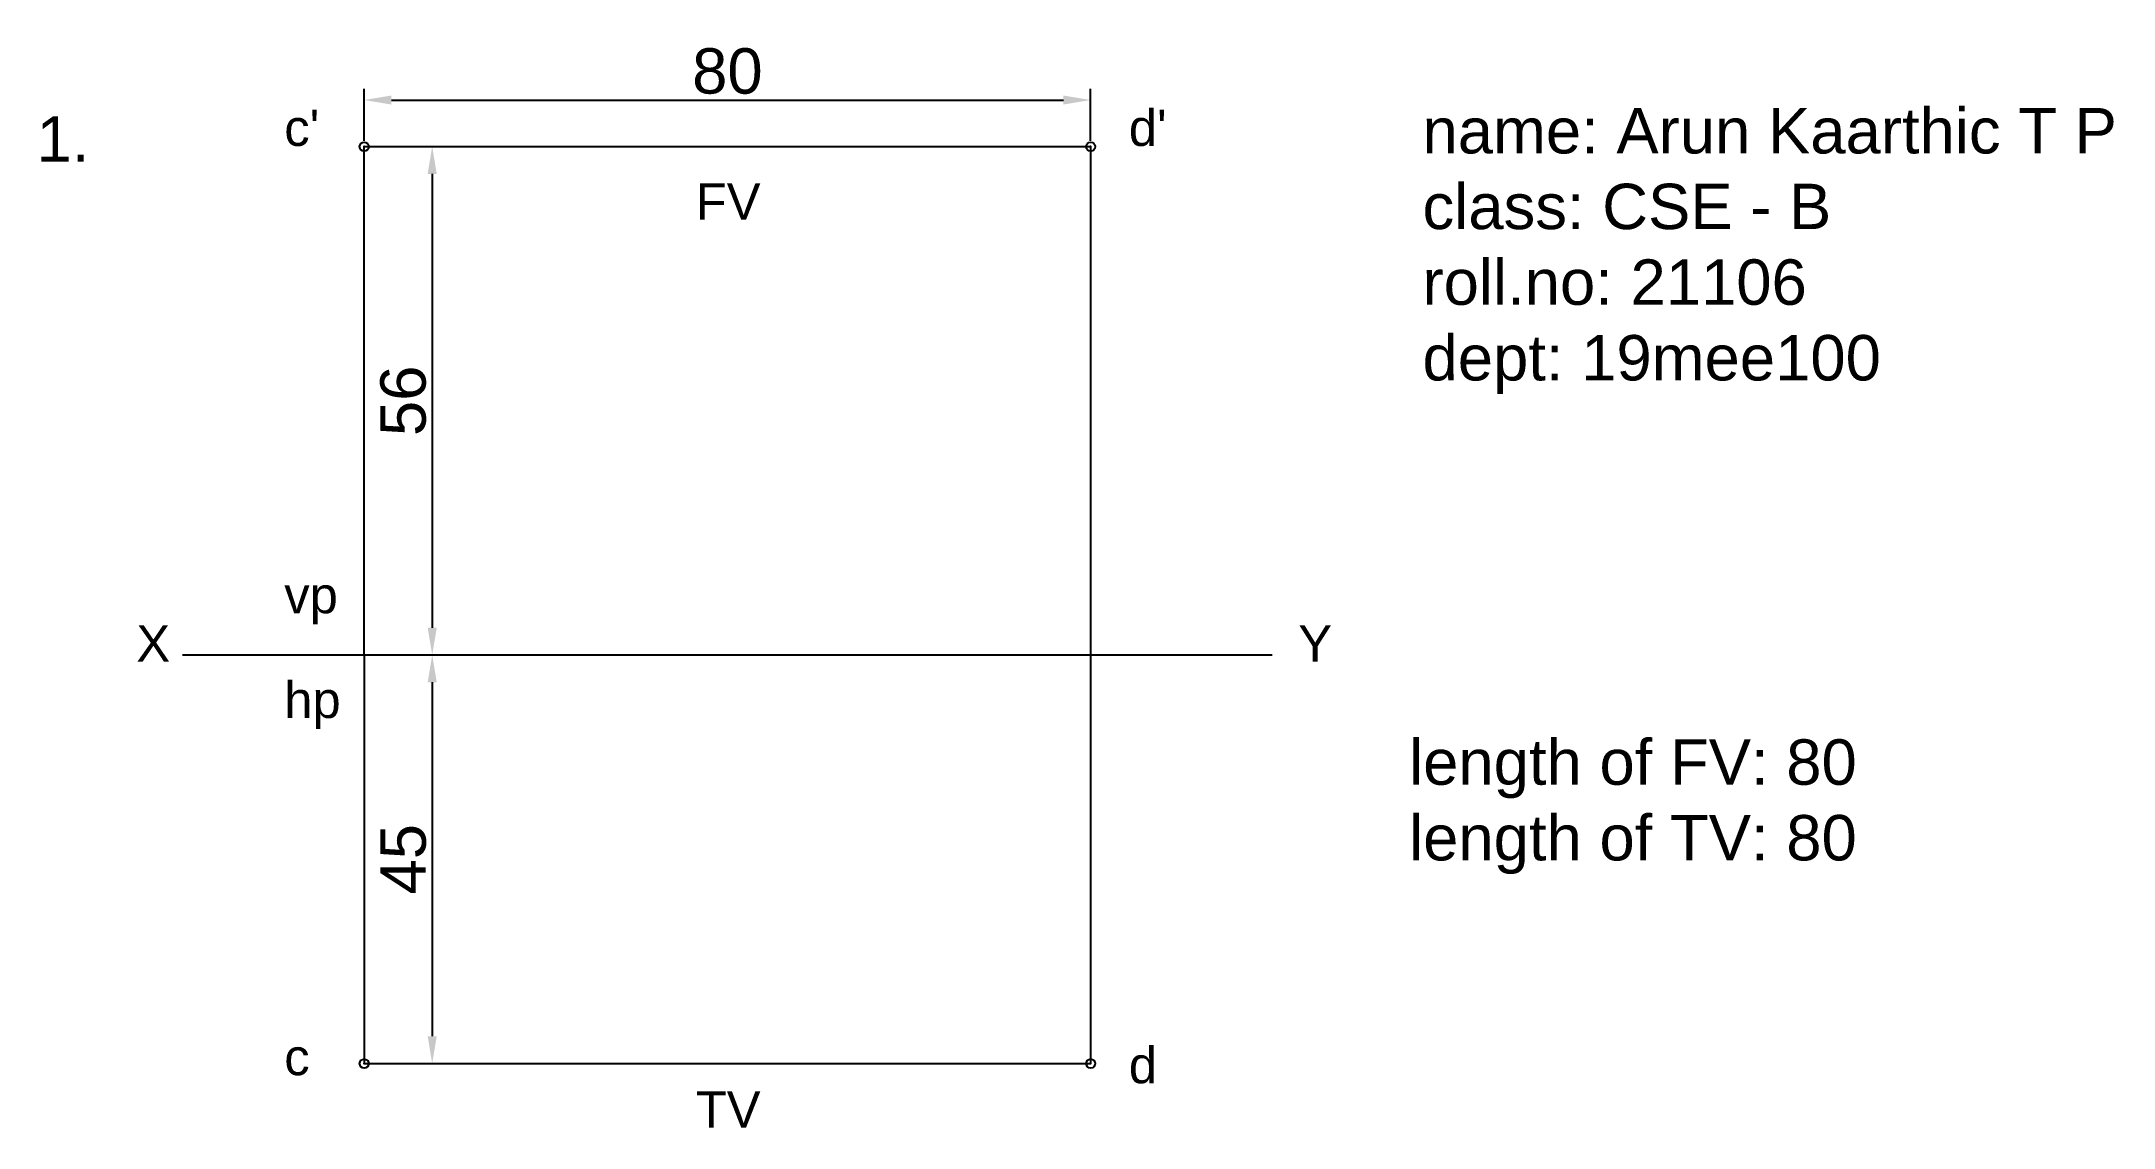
# Model space of a CAD drawing. Header units: millimetres. Extents: x 34 to 263, y -2 to 118.
import ezdxf

# ---------------------------------------------------------------- set-up
doc = ezdxf.new("R2010")
doc.units = ezdxf.units.MM
doc.header["$PDMODE"] = 32
doc.styles.get("Standard").update_dxf_attribs({"font": 'arial.ttf'})
doc.dimstyles.new('ISO-25', dxfattribs={"dimtxt": 5, "dimasz": 3, "dimexe": 1.25, "dimexo": 0.625, "dimtad": 1, "dimdsep": 46, "dimtxsty": 'Standard', "dimcen": 2.5, "dimclrd": 5, "dimclre": 5, "dimclrt": 1, "dimadec": 0, "dimazin": 0, "dimtfac": 1, "dimtmove": 0, "dimatfit": 3, "dimfxl": 1, "dimarcsym": 0})

# ---------------------------------------------------------------- blocks, each defined once
blk = doc.blocks.new('*D4')
at = {"color": 5, "lineweight": -2, "transparency": 16777216}
for p, q in [((70.63, 106), (78.74, 106)), ((77.49, 103), (77.49, 53)), ((70.63, 50), (78.74, 50))]:
    blk.add_line(p, q, dxfattribs=at)
at = {"color": 5, "transparency": 16777216}
for points in [[(76.99, 103), (77.99, 103), (77.49, 106)], [(76.99, 53), (77.99, 53), (77.49, 50)]]:
    blk.add_solid(points, dxfattribs=at)
at = {"layer": 'Defpoints', "color": 0, "transparency": 16777216}
for p in [(70, 106), (70, 50), (77.49, 50)]:
    blk.add_point(p, dxfattribs=at)
at = {"color": 1, "transparency": 16777216, "insert": (74.31, 78), "char_height": 5, "attachment_point": 5, "rotation": 90}
blk.add_mtext('56', dxfattribs=at)
blk = doc.blocks.new('*D5')
at = {"color": 5, "lineweight": -2, "transparency": 16777216}
for p, q in [((70.63, 50), (78.74, 50)), ((77.49, 47), (77.49, 8)), ((70.63, 5), (78.74, 5))]:
    blk.add_line(p, q, dxfattribs=at)
at = {"color": 5, "transparency": 16777216}
for points in [[(76.99, 47), (77.99, 47), (77.49, 50)], [(76.99, 8), (77.99, 8), (77.49, 5)]]:
    blk.add_solid(points, dxfattribs=at)
at = {"layer": 'Defpoints', "color": 0, "transparency": 16777216}
for p in [(70, 50), (70, 5), (77.49, 5)]:
    blk.add_point(p, dxfattribs=at)
at = {"color": 1, "transparency": 16777216, "insert": (74.32, 27.5), "char_height": 5, "attachment_point": 5, "rotation": 90}
blk.add_mtext('45', dxfattribs=at)
blk = doc.blocks.new('*D8')
at = {"color": 5, "lineweight": -2, "transparency": 16777216}
for p, q in [((70, 106.62), (70, 112.38)), ((150, 106.62), (150, 112.38)), ((73, 111.13), (147, 111.13))]:
    blk.add_line(p, q, dxfattribs=at)
at = {"color": 5, "transparency": 16777216}
for points in [[(73, 111.63), (73, 110.63), (70, 111.13)], [(147, 111.63), (147, 110.63), (150, 111.13)]]:
    blk.add_solid(points, dxfattribs=at)
at = {"layer": 'Defpoints', "color": 0, "transparency": 16777216}
for p in [(150, 111.13), (70, 106), (150, 106)]:
    blk.add_point(p, dxfattribs=at)
at = {"color": 1, "transparency": 16777216, "insert": (110, 114.3), "char_height": 5, "attachment_point": 5}
blk.add_mtext('80', dxfattribs=at)

msp = doc.modelspace()

# ---------------------------------------------------------------- linework, layer by layer
for p, q in [((70, 50), (70, 106)), ((150, 106), (150, 5)), ((50, 50), (170, 50)), ((70, 50), (70, 5))]:
    msp.add_line(p, q)
at = {"color": 3}
for p, q in [((70, 106), (150, 106)), ((70, 5), (150, 5))]:
    msp.add_line(p, q, dxfattribs=at)
for p in [(70, 106), (150, 106), (70, 5), (150, 5)]:
    msp.add_point(p)

# ---------------------------------------------------------------- texts
at = {"attachment_point": 1}
for s, width, insert, char_height in [("c'", 5.33153, (61.199, 110.074), 4), ("d'", 5.33153, (154.204, 110.074), 4), ('name: Arun Kaarthic T P\\Pclass: CSE - B\\Proll.no: 21106\\Pdept: 19mee100', 85.91777, (186.547, 110.247), 5), ('1.', 19.84918, (33.926, 109.333), 5), ('vp', 5.33153, (61.199, 58.598), 4), ('X', 5.33153, (44.908, 53.273), 4), ('Y', 5.33153, (172.865, 53.273), 4), ('hp', 5.33153, (61.199, 47.061), 4), ('length of FV: 80\\Plength of TV: 80', 63.40293, (185.065, 40.708), 5), ('d', 5.33153, (154.204, 6.827), 4), ('c', 5.33153, (61.199, 7.714), 4)]:
    msp.add_mtext_dynamic_manual_height_columns(s, width=width, gutter_width=12.5, heights=[0], dxfattribs=dict(at, insert=insert, char_height=char_height))
at = {"color": 6, "char_height": 4, "attachment_point": 1}
for s, insert in [('FV', (106.511, 101.954)), ('TV', (106.511, 1.946))]:
    msp.add_mtext_dynamic_manual_height_columns(s, width=24.58789, gutter_width=12.5, heights=[0], dxfattribs=dict(at, insert=insert))

# ---------------------------------------------------------------- dimensions: what is measured, and where the dimension line sits
dim = msp.add_linear_dim(base=(150, 111.126), p1=(70, 106), p2=(150, 106), dimstyle='ISO-25')
dim.commit()
dim.dimension.update_dxf_attribs({"geometry": '*D8', "text_midpoint": (110, 114.304)})
for base, p1, p2, picture, middle in [((77.49, 50), (70, 106), (70, 50), '*D4', (74.312, 78)), ((77.49, 5), (70, 50), (70, 5), '*D5', (74.322, 27.5))]:
    dim = msp.add_linear_dim(base=base, p1=p1, p2=p2, angle=90, dimstyle='ISO-25')
    dim.commit()
    dim.dimension.update_dxf_attribs({"geometry": picture, "text_midpoint": middle})

doc.saveas('drawing.dxf')
